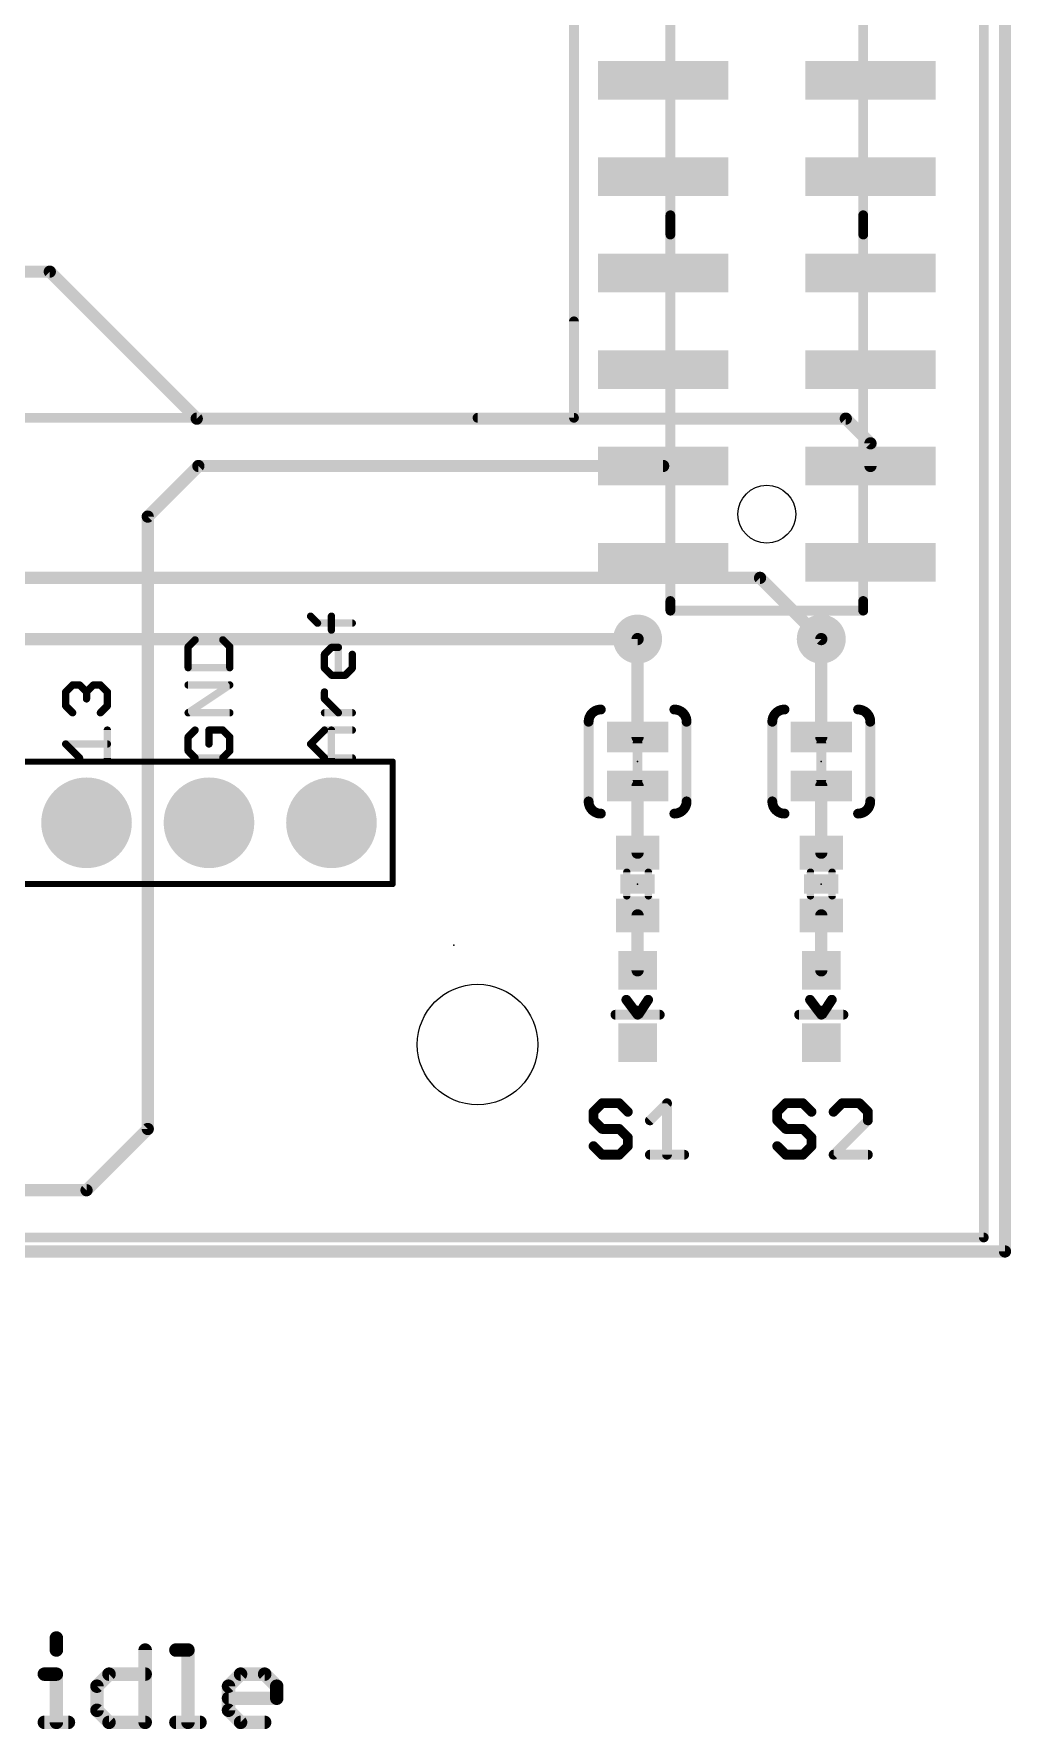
# Model space of a CAD drawing. Extents: x -3.8 to 55.5, y -10.2 to 68.5.
# Drawn here: x 35.23 to 55.5, y -10.16 to 25 of the extents above; entities that cross this region are included whole.
import ezdxf

# ---------------------------------------------------------------- set-up
doc = ezdxf.new("R2010")
doc.units = 0
for name, color, linetype in [('1', 12, 'CONTINUOUS'), ('16', 132, 'CONTINUOUS'), ('17', 110, 'CONTINUOUS'), ('18', 110, 'CONTINUOUS'), ('20', 53, 'CONTINUOUS'), ('21', 41, 'CONTINUOUS'), ('23', 53, 'CONTINUOUS'), ('51', 53, 'CONTINUOUS')]:
    doc.layers.add(name, color=color, linetype=linetype)

# ---------------------------------------------------------------- blocks, each defined once
blk = doc.blocks.new('RECT')
blk.add_solid([(-0.5, -0.5), (0.5, -0.5), (-0.5, 0.5), (0.5, 0.5)])
blk = doc.blocks.new('ROUNDP')
at = {"const_width": 0.5}
blk.add_lwpolyline([(0, -0.25, 1), (0, 0.25, 1), (0, -0.25)], format="xyb", dxfattribs=at)
blk = doc.blocks.new('ROUNDV')
at = {"const_width": 0.5}
blk.add_lwpolyline([(0, -0.25, 1), (0, 0.25, 1), (0, -0.25)], format="xyb", dxfattribs=at)

msp = doc.modelspace()

# ---------------------------------------------------------------- linework, layer by layer
at = {"layer": '1'}
for points, const_width in [([(55.372, 68.326), (55.372, -0.254)], 0.254), ([(29.972, 20.066), (35.56, 20.066)], 0.254), ([(35.56, 20.066), (38.608, 17.018)], 0.254), ([(38.608, 17.018), (52.07, 17.018)], 0.254), ([(52.07, 17.018), (52.582, 16.506)], 0.254), ([(52.582, 16.506), (52.582, 16.036)], 0.254), ([(37.592, 14.986), (38.642, 16.036)], 0.254), ([(38.642, 16.036), (48.282, 16.036)], 0.254), ([(37.592, 2.286), (37.592, 14.986)], 0.254), ([(47.752, 12.446), (47.752, 10.414)], 0.254), ([(51.562, 12.446), (51.562, 10.414)], 0.254), ([(47.752, 10.287), (47.752, 9.525)], 0.2032), ([(51.562, 10.287), (51.562, 9.525)], 0.2032), ([(47.752, 9.398), (47.752, 8.016)], 0.254), ([(51.562, 9.398), (51.562, 8.016)], 0.254), ([(47.752, 5.576), (47.752, 6.716)], 0.254), ([(51.562, 5.576), (51.562, 6.716)], 0.254), ([(36.322, 1.016), (37.592, 2.286)], 0.254), ([(28.702, 1.016), (36.322, 1.016)], 0.254), ([(55.372, -0.254), (-0.508, -0.254)], 0.254)]:
    msp.add_lwpolyline(points, dxfattribs=dict(at, const_width=const_width))
for points, const_width in [([(35.6049, 20.1109, 1), (35.5151, 20.0211)], 0.127), ([(35.56, 20.0025, 1), (35.56, 20.1295)], 0.127), ([(38.608, 17.0815, 1), (38.608, 16.9545)], 0.127), ([(38.5631, 16.9731, 1), (38.6529, 17.0629)], 0.127), ([(52.1149, 17.0629, 1), (52.0251, 16.9731)], 0.127), ([(52.07, 16.9545, 1), (52.07, 17.0815)], 0.127), ([(52.6455, 16.506, 1), (52.5185, 16.506)], 0.127), ([(52.5371, 16.4611, 1), (52.6269, 16.5509)], 0.127), ([(38.642, 16.0995, 1), (38.642, 15.9725)], 0.127), ([(38.6869, 15.9911, 1), (38.5971, 16.0809)], 0.127), ([(48.282, 15.9725, 1), (48.282, 16.0995)], 0.127), ([(52.5185, 16.036, 1), (52.6455, 16.036)], 0.127), ([(37.6555, 14.986, 1), (37.5285, 14.986)], 0.127), ([(37.5471, 15.0309, 1), (37.6369, 14.9411)], 0.127), ([(47.8155, 12.446, 1), (47.6885, 12.446)], 0.127), ([(51.6255, 12.446, 1), (51.4985, 12.446)], 0.127), ([(47.6885, 10.414, 1), (47.8155, 10.414)], 0.127), ([(47.8028, 10.287, 1), (47.7012, 10.287)], 0.1016), ([(51.4985, 10.414, 1), (51.6255, 10.414)], 0.127), ([(51.6128, 10.287, 1), (51.5112, 10.287)], 0.1016), ([(47.8155, 9.398, 1), (47.6885, 9.398)], 0.127), ([(47.7012, 9.525, 1), (47.8028, 9.525)], 0.1016), ([(51.6255, 9.398, 1), (51.4985, 9.398)], 0.127), ([(51.5112, 9.525, 1), (51.6128, 9.525)], 0.1016), ([(47.6885, 8.016, 1), (47.8155, 8.016)], 0.127), ([(51.4985, 8.016, 1), (51.6255, 8.016)], 0.127), ([(47.8155, 6.716, 1), (47.6885, 6.716)], 0.127), ([(51.6255, 6.716, 1), (51.4985, 6.716)], 0.127), ([(47.6885, 5.576, 1), (47.8155, 5.576)], 0.127), ([(51.4985, 5.576, 1), (51.6255, 5.576)], 0.127), ([(37.5285, 2.286, 1), (37.6555, 2.286)], 0.127), ([(37.6369, 2.2411, 1), (37.5471, 2.3309)], 0.127), ([(36.2771, 1.0609, 1), (36.3669, 0.9711)], 0.127), ([(36.322, 0.9525, 1), (36.322, 1.0795)], 0.127), ([(55.3085, -0.254, 1), (55.4355, -0.254)], 0.127), ([(55.372, -0.3175, 1), (55.372, -0.1905)], 0.127)]:
    msp.add_lwpolyline(points, format="xyb", dxfattribs=dict(at, const_width=const_width))
at = {"layer": '16', "const_width": 0.254}
for points in [[(55.372, 68.326), (55.372, -0.254)], [(28.702, 13.716), (50.292, 13.716)], [(50.292, 13.716), (51.562, 12.446)], [(29.972, 12.446), (47.752, 12.446)], [(55.372, -0.254), (-0.508, -0.254)]]:
    msp.add_lwpolyline(points, dxfattribs=at)
at = {"layer": '16', "const_width": 0.127}
for points in [[(50.3369, 13.7609, 1), (50.2471, 13.6711)], [(50.292, 13.6525, 1), (50.292, 13.7795)], [(47.752, 12.3825, 1), (47.752, 12.5095)], [(51.5171, 12.4011, 1), (51.6069, 12.4909)], [(55.3085, -0.254, 1), (55.4355, -0.254)], [(55.372, -0.3175, 1), (55.372, -0.1905)]]:
    msp.add_lwpolyline(points, format="xyb", dxfattribs=at)
at = {"layer": '20', "const_width": 0.2032}
for points in [[(54.932, 0.036), (54.932, 68.036)], [(-0.068, 0.036), (54.932, 0.036)]]:
    msp.add_lwpolyline(points, dxfattribs=at)
at = {"layer": '20', "const_width": 0.1016}
for points in [[(54.8812, 0.036, 1), (54.9828, 0.036)], [(54.932, -0.0148, 1), (54.932, 0.0868)]]:
    msp.add_lwpolyline(points, format="xyb", dxfattribs=at)
at = {"layer": '20'}
for centre, radius in [((50.432, 15.036), 0.6), ((44.432, 4.036), 1.25)]:
    msp.add_circle(centre, radius, dxfattribs=at)
at = {"layer": '21'}
for points, const_width in [([(48.432, 21.236), (48.432, 20.836)], 0.2032), ([(52.432, 21.236), (52.432, 20.836)], 0.2032), ([(46.432, 19.036), (46.432, 17.036)], 0.2032), ([(46.432, 17.036), (44.432, 17.036)], 0.2032), ([(48.432, 13.036), (48.432, 13.236)], 0.2032), ([(48.432, 13.036), (52.432, 13.036)], 0.2032), ([(52.432, 13.036), (52.432, 13.236)], 0.2032), ([(46.736, 9.0805), (46.736, 10.7315)], 0.2032), ([(48.768, 10.7315), (48.768, 9.0805)], 0.2032), ([(50.546, 9.0805), (50.546, 10.7315)], 0.2032), ([(52.578, 10.7315), (52.578, 9.0805)], 0.2032), ([(47.752, 4.656), (47.5182, 4.966)], 0.2032), ([(47.7774, 4.6714), (47.9704, 4.966)], 0.2032), ([(51.562, 4.656), (51.3282, 4.966)], 0.2032), ([(51.5874, 4.6714), (51.7804, 4.966)], 0.2032), ([(47.292, 4.656), (47.752, 4.656)], 0.2032), ([(48.212, 4.656), (47.752, 4.656)], 0.2032), ([(51.102, 4.656), (51.562, 4.656)], 0.2032), ([(52.022, 4.656), (51.562, 4.656)], 0.2032), ([(47.0156, 2.8203), (46.8376, 2.6424)], 0.2032), ([(47.3715, 2.8203), (47.0156, 2.8203)], 0.2032), ([(47.5494, 2.6424), (47.3715, 2.8203)], 0.2032), ([(48.007, 2.4644), (48.3629, 2.8203)], 0.2032), ([(48.3629, 2.8203), (48.3629, 1.7526)], 0.2032), ([(50.8255, 2.8203), (50.6476, 2.6424)], 0.2032), ([(51.1815, 2.8203), (50.8255, 2.8203)], 0.2032), ([(51.3594, 2.6424), (51.1815, 2.8203)], 0.2032), ([(51.9949, 2.8203), (51.817, 2.6424)], 0.2032), ([(52.3509, 2.8203), (51.9949, 2.8203)], 0.2032), ([(52.5288, 2.6424), (52.3509, 2.8203)], 0.2032), ([(46.8376, 2.6424), (46.8376, 2.4644)], 0.2032), ([(46.8376, 2.4644), (47.0156, 2.2865)], 0.2032), ([(50.6476, 2.6424), (50.6476, 2.4644)], 0.2032), ([(50.6476, 2.4644), (50.8255, 2.2865)], 0.2032), ([(51.817, 1.7526), (52.5288, 2.4644)], 0.2032), ([(52.5288, 2.4644), (52.5288, 2.6424)], 0.2032), ([(47.0156, 2.2865), (47.3715, 2.2865)], 0.2032), ([(47.3715, 2.2865), (47.5494, 2.1085)], 0.2032), ([(47.5494, 2.1085), (47.5494, 1.9305)], 0.2032), ([(50.8255, 2.2865), (51.1815, 2.2865)], 0.2032), ([(51.1815, 2.2865), (51.3594, 2.1085)], 0.2032), ([(51.3594, 2.1085), (51.3594, 1.9305)], 0.2032), ([(47.0156, 1.7526), (46.8376, 1.9305)], 0.2032), ([(47.3715, 1.7526), (47.0156, 1.7526)], 0.2032), ([(47.5494, 1.9305), (47.3715, 1.7526)], 0.2032), ([(48.007, 1.7526), (48.7188, 1.7526)], 0.2032), ([(50.8255, 1.7526), (50.6476, 1.9305)], 0.2032), ([(51.1815, 1.7526), (50.8255, 1.7526)], 0.2032), ([(51.3594, 1.9305), (51.1815, 1.7526)], 0.2032), ([(52.5288, 1.7526), (51.817, 1.7526)], 0.2032), ([(35.6969, -8.2704), (35.6969, -8.5204)], 0.2794), ([(37.5383, -8.5204), (37.5383, -10.0203)], 0.2794), ([(38.1755, -8.5204), (38.4255, -8.5204)], 0.2794), ([(38.4255, -8.5204), (38.4255, -10.0203)], 0.2794), ([(35.4469, -9.0204), (35.6969, -9.0204)], 0.2794), ([(35.6969, -9.0204), (35.6969, -10.0203)], 0.2794), ([(36.5383, -9.2704), (36.7883, -9.0204)], 0.2794), ([(36.5383, -9.7703), (36.5383, -9.2704)], 0.2794), ([(36.7883, -9.0204), (37.5383, -9.0204)], 0.2794), ([(39.2669, -9.2704), (39.5169, -9.0204)], 0.2794), ([(39.2669, -9.7703), (39.2669, -9.2704)], 0.2794), ([(39.5169, -9.0204), (40.0169, -9.0204)], 0.2794), ([(40.0169, -9.0204), (40.2669, -9.2704)], 0.2794), ([(40.2669, -9.2704), (40.2669, -9.5203)], 0.2794), ([(40.2669, -9.5203), (39.2669, -9.5203)], 0.2794), ([(36.7883, -10.0203), (36.5383, -9.7703)], 0.2794), ([(39.5169, -10.0203), (39.2669, -9.7703)], 0.2794), ([(35.4469, -10.0203), (35.9469, -10.0203)], 0.2794), ([(37.5383, -10.0203), (36.7883, -10.0203)], 0.2794), ([(38.1755, -10.0203), (38.6755, -10.0203)], 0.2794), ([(40.0169, -10.0203), (39.5169, -10.0203)], 0.2794)]:
    msp.add_lwpolyline(points, dxfattribs=dict(at, const_width=const_width))
for points, const_width in [([(48.4828, 21.236, 1), (48.3812, 21.236)], 0.1016), ([(52.4828, 21.236, 1), (52.3812, 21.236)], 0.1016), ([(48.3812, 20.836, 1), (48.4828, 20.836)], 0.1016), ([(52.3812, 20.836, 1), (52.4828, 20.836)], 0.1016), ([(46.4828, 19.036, 1), (46.3812, 19.036)], 0.1016), ([(44.432, 17.0868, 1), (44.432, 16.9852)], 0.1016), ([(46.3812, 17.036, 1), (46.4828, 17.036)], 0.1016), ([(46.432, 16.9852, 1), (46.432, 17.0868)], 0.1016), ([(48.4828, 13.236, 1), (48.3812, 13.236)], 0.1016), ([(48.432, 13.0868, 1), (48.432, 12.9852)], 0.1016), ([(48.3812, 13.036, 1), (48.4828, 13.036)], 0.1016), ([(52.4828, 13.236, 1), (52.3812, 13.236)], 0.1016), ([(52.3812, 13.036, 1), (52.4828, 13.036)], 0.1016), ([(52.432, 12.9852, 1), (52.432, 13.0868)], 0.1016), ([(46.99, 10.9855, 0.4142), (46.736, 10.7315)], 0.2032), ([(46.99, 10.9347, 1), (46.99, 11.0363)], 0.1016), ([(48.768, 10.7315, 0.4142), (48.514, 10.9855)], 0.2032), ([(48.514, 11.0363, 1), (48.514, 10.9347)], 0.1016), ([(50.8, 10.9855, 0.4142), (50.546, 10.7315)], 0.2032), ([(50.8, 10.9347, 1), (50.8, 11.0363)], 0.1016), ([(52.578, 10.7315, 0.4142), (52.324, 10.9855)], 0.2032), ([(52.324, 11.0363, 1), (52.324, 10.9347)], 0.1016), ([(46.7868, 10.7315, 1), (46.6852, 10.7315)], 0.1016), ([(46.6852, 10.7315, 1), (46.7868, 10.7315)], 0.1016), ([(48.8188, 10.7315, 1), (48.7172, 10.7315)], 0.1016), ([(48.7172, 10.7315, 1), (48.8188, 10.7315)], 0.1016), ([(50.5968, 10.7315, 1), (50.4952, 10.7315)], 0.1016), ([(50.4952, 10.7315, 1), (50.5968, 10.7315)], 0.1016), ([(52.6288, 10.7315, 1), (52.5272, 10.7315)], 0.1016), ([(52.5272, 10.7315, 1), (52.6288, 10.7315)], 0.1016), ([(46.736, 9.0805, 0.4142), (46.99, 8.8265)], 0.2032), ([(46.7868, 9.0805, 1), (46.6852, 9.0805)], 0.1016), ([(48.514, 8.8265, 0.4142), (48.768, 9.0805)], 0.2032), ([(48.8188, 9.0805, 1), (48.7172, 9.0805)], 0.1016), ([(50.546, 9.0805, 0.4142), (50.8, 8.8265)], 0.2032), ([(50.5968, 9.0805, 1), (50.4952, 9.0805)], 0.1016), ([(52.324, 8.8265, 0.4142), (52.578, 9.0805)], 0.2032), ([(52.6288, 9.0805, 1), (52.5272, 9.0805)], 0.1016), ([(46.6852, 9.0805, 1), (46.7868, 9.0805)], 0.1016), ([(46.99, 8.7757, 1), (46.99, 8.8773)], 0.1016), ([(48.514, 8.8773, 1), (48.514, 8.7757)], 0.1016), ([(48.7172, 9.0805, 1), (48.8188, 9.0805)], 0.1016), ([(50.4952, 9.0805, 1), (50.5968, 9.0805)], 0.1016), ([(50.8, 8.7757, 1), (50.8, 8.8773)], 0.1016), ([(52.324, 8.8773, 1), (52.324, 8.7757)], 0.1016), ([(52.5272, 9.0805, 1), (52.6288, 9.0805)], 0.1016), ([(47.5588, 4.9966, 1), (47.4776, 4.9354)], 0.1016), ([(48.0129, 4.9382, 1), (47.9279, 4.9938)], 0.1016), ([(51.3688, 4.9966, 1), (51.2876, 4.9354)], 0.1016), ([(51.8229, 4.9382, 1), (51.7379, 4.9938)], 0.1016), ([(47.292, 4.7068, 1), (47.292, 4.6052)], 0.1016), ([(47.752, 4.7068, 1), (47.752, 4.6052)], 0.1016), ([(47.7114, 4.6254, 1), (47.7926, 4.6866)], 0.1016), ([(47.7349, 4.6992, 1), (47.8199, 4.6436)], 0.1016), ([(47.752, 4.6052, 1), (47.752, 4.7068)], 0.1016), ([(48.212, 4.6052, 1), (48.212, 4.7068)], 0.1016), ([(51.102, 4.7068, 1), (51.102, 4.6052)], 0.1016), ([(51.562, 4.7068, 1), (51.562, 4.6052)], 0.1016), ([(51.5214, 4.6254, 1), (51.6026, 4.6866)], 0.1016), ([(51.5449, 4.6992, 1), (51.6299, 4.6436)], 0.1016), ([(51.562, 4.6052, 1), (51.562, 4.7068)], 0.1016), ([(52.022, 4.6052, 1), (52.022, 4.7068)], 0.1016), ([(47.0156, 2.8711, 1), (47.0156, 2.7695)], 0.1016), ([(47.0515, 2.7844, 1), (46.9796, 2.8562)], 0.1016), ([(47.4074, 2.8562, 1), (47.3355, 2.7844)], 0.1016), ([(47.3715, 2.7695, 1), (47.3715, 2.8711)], 0.1016), ([(48.4137, 2.8203, 1), (48.3121, 2.8203)], 0.1016), ([(48.3988, 2.7844, 1), (48.327, 2.8562)], 0.1016), ([(50.8255, 2.8711, 1), (50.8255, 2.7695)], 0.1016), ([(50.8615, 2.7844, 1), (50.7896, 2.8562)], 0.1016), ([(51.2174, 2.8562, 1), (51.1455, 2.7844)], 0.1016), ([(51.1815, 2.7695, 1), (51.1815, 2.8711)], 0.1016), ([(51.9949, 2.8711, 1), (51.9949, 2.7695)], 0.1016), ([(52.0309, 2.7844, 1), (51.959, 2.8562)], 0.1016), ([(52.3868, 2.8562, 1), (52.3149, 2.7844)], 0.1016), ([(52.3509, 2.7695, 1), (52.3509, 2.8711)], 0.1016), ([(46.8884, 2.6424, 1), (46.7868, 2.6424)], 0.1016), ([(46.8017, 2.6783, 1), (46.8735, 2.6064)], 0.1016), ([(46.8735, 2.5003, 1), (46.8017, 2.4285)], 0.1016), ([(46.7868, 2.4644, 1), (46.8884, 2.4644)], 0.1016), ([(47.5135, 2.6064, 1), (47.5853, 2.6783)], 0.1016), ([(47.9711, 2.5003, 1), (48.0429, 2.4285)], 0.1016), ([(50.6984, 2.6424, 1), (50.5968, 2.6424)], 0.1016), ([(50.6117, 2.6783, 1), (50.6835, 2.6064)], 0.1016), ([(50.6835, 2.5003, 1), (50.6117, 2.4285)], 0.1016), ([(50.5968, 2.4644, 1), (50.6984, 2.4644)], 0.1016), ([(51.3235, 2.6064, 1), (51.3953, 2.6783)], 0.1016), ([(51.7811, 2.6783, 1), (51.8529, 2.6064)], 0.1016), ([(52.5796, 2.6424, 1), (52.478, 2.6424)], 0.1016), ([(52.478, 2.4644, 1), (52.5796, 2.4644)], 0.1016), ([(52.4929, 2.6064, 1), (52.5647, 2.6783)], 0.1016), ([(52.5647, 2.4285, 1), (52.4929, 2.5003)], 0.1016), ([(47.0156, 2.3373, 1), (47.0156, 2.2357)], 0.1016), ([(46.9796, 2.2505, 1), (47.0515, 2.3224)], 0.1016), ([(47.4074, 2.3224, 1), (47.3355, 2.2505)], 0.1016), ([(47.3715, 2.2357, 1), (47.3715, 2.3373)], 0.1016), ([(47.6002, 2.1085, 1), (47.4986, 2.1085)], 0.1016), ([(47.5135, 2.0726, 1), (47.5853, 2.1444)], 0.1016), ([(50.8255, 2.3373, 1), (50.8255, 2.2357)], 0.1016), ([(50.7896, 2.2505, 1), (50.8615, 2.3224)], 0.1016), ([(51.2174, 2.3224, 1), (51.1455, 2.2505)], 0.1016), ([(51.1815, 2.2357, 1), (51.1815, 2.3373)], 0.1016), ([(51.4102, 2.1085, 1), (51.3086, 2.1085)], 0.1016), ([(51.3235, 2.0726, 1), (51.3953, 2.1444)], 0.1016), ([(46.8735, 1.9665, 1), (46.8017, 1.8946)], 0.1016), ([(47.0156, 1.8034, 1), (47.0156, 1.7018)], 0.1016), ([(46.9796, 1.7167, 1), (47.0515, 1.7885)], 0.1016), ([(47.3355, 1.7885, 1), (47.4074, 1.7167)], 0.1016), ([(47.3715, 1.7018, 1), (47.3715, 1.8034)], 0.1016), ([(47.4986, 1.9305, 1), (47.6002, 1.9305)], 0.1016), ([(47.5853, 1.8946, 1), (47.5135, 1.9665)], 0.1016), ([(48.007, 1.8034, 1), (48.007, 1.7018)], 0.1016), ([(48.3121, 1.7526, 1), (48.4137, 1.7526)], 0.1016), ([(48.7188, 1.7018, 1), (48.7188, 1.8034)], 0.1016), ([(50.6835, 1.9665, 1), (50.6117, 1.8946)], 0.1016), ([(50.8255, 1.8034, 1), (50.8255, 1.7018)], 0.1016), ([(50.7896, 1.7167, 1), (50.8615, 1.7885)], 0.1016), ([(51.1455, 1.7885, 1), (51.2174, 1.7167)], 0.1016), ([(51.1815, 1.7018, 1), (51.1815, 1.8034)], 0.1016), ([(51.3086, 1.9305, 1), (51.4102, 1.9305)], 0.1016), ([(51.3953, 1.8946, 1), (51.3235, 1.9665)], 0.1016), ([(51.817, 1.8034, 1), (51.817, 1.7018)], 0.1016), ([(51.7811, 1.7885, 1), (51.8529, 1.7167)], 0.1016), ([(52.5288, 1.7018, 1), (52.5288, 1.8034)], 0.1016), ([(35.7667, -8.2704, 1), (35.627, -8.2704)], 0.1397), ([(37.6081, -8.5204, 1), (37.4684, -8.5204)], 0.1397), ([(38.1755, -8.4506, 1), (38.1755, -8.5903)], 0.1397), ([(38.4953, -8.5204, 1), (38.3556, -8.5204)], 0.1397), ([(38.4255, -8.5903, 1), (38.4255, -8.4506)], 0.1397), ([(35.627, -8.5204, 1), (35.7667, -8.5204)], 0.1397), ([(35.4469, -8.9505, 1), (35.4469, -9.0902)], 0.1397), ([(35.7667, -9.0204, 1), (35.627, -9.0204)], 0.1397), ([(35.6969, -9.0902, 1), (35.6969, -8.9505)], 0.1397), ([(36.6082, -9.2704, 1), (36.4685, -9.2704)], 0.1397), ([(36.7883, -8.9505, 1), (36.7883, -9.0902)], 0.1397), ([(36.8377, -9.0698, 1), (36.7389, -8.971)], 0.1397), ([(37.5383, -9.0902, 1), (37.5383, -8.9505)], 0.1397), ([(39.3368, -9.2704, 1), (39.1971, -9.2704)], 0.1397), ([(39.5169, -8.9505, 1), (39.5169, -9.0902)], 0.1397), ([(39.5663, -9.0698, 1), (39.4675, -8.971)], 0.1397), ([(40.0663, -8.971, 1), (39.9675, -9.0698)], 0.1397), ([(40.0169, -9.0902, 1), (40.0169, -8.9505)], 0.1397), ([(40.3367, -9.2704, 1), (40.197, -9.2704)], 0.1397), ([(36.4889, -9.221, 1), (36.5877, -9.3198)], 0.1397), ([(39.2175, -9.221, 1), (39.3163, -9.3198)], 0.1397), ([(39.2669, -9.4505, 1), (39.2669, -9.5902)], 0.1397), ([(40.197, -9.5203, 1), (40.3367, -9.5203)], 0.1397), ([(40.2175, -9.3198, 1), (40.3162, -9.221)], 0.1397), ([(40.2669, -9.5902, 1), (40.2669, -9.4505)], 0.1397), ([(36.5877, -9.7209, 1), (36.4889, -9.8197)], 0.1397), ([(36.4685, -9.7703, 1), (36.6082, -9.7703)], 0.1397), ([(39.3163, -9.7209, 1), (39.2175, -9.8197)], 0.1397), ([(39.1971, -9.7703, 1), (39.3368, -9.7703)], 0.1397), ([(35.4469, -9.9505, 1), (35.4469, -10.0902)], 0.1397), ([(35.627, -10.0203, 1), (35.7667, -10.0203)], 0.1397), ([(35.9469, -10.0902, 1), (35.9469, -9.9505)], 0.1397), ([(36.7883, -9.9505, 1), (36.7883, -10.0902)], 0.1397), ([(36.7389, -10.0697, 1), (36.8377, -9.9709)], 0.1397), ([(37.4684, -10.0203, 1), (37.6081, -10.0203)], 0.1397), ([(37.5383, -10.0902, 1), (37.5383, -9.9505)], 0.1397), ([(38.1755, -9.9505, 1), (38.1755, -10.0902)], 0.1397), ([(38.3556, -10.0203, 1), (38.4953, -10.0203)], 0.1397), ([(38.6755, -10.0902, 1), (38.6755, -9.9505)], 0.1397), ([(39.5169, -9.9505, 1), (39.5169, -10.0902)], 0.1397), ([(39.4675, -10.0697, 1), (39.5663, -9.9709)], 0.1397), ([(40.0169, -10.0902, 1), (40.0169, -9.9505)], 0.1397)]:
    msp.add_lwpolyline(points, format="xyb", dxfattribs=dict(at, const_width=const_width))
at = {"layer": '23'}
for p in [(47.752, 9.906), (51.562, 9.906), (47.752, 7.366), (51.562, 7.366), (43.942, 6.096), (47.752, 4.826), (51.562, 4.826)]:
    msp.add_point(p, dxfattribs=at)
at = {"layer": '51'}
for points, const_width in [([(46.432, 17.036), (46.432, 55.036)], 0.2032), ([(48.432, 13.036), (48.432, 29.036)], 0.2032), ([(52.432, 29.036), (52.432, 13.036)], 0.2032), ([(8.432, 17.036), (46.432, 17.036)], 0.2032), ([(52.432, 13.036), (48.432, 13.036)], 0.2032), ([(41.1135, 12.7769), (40.9695, 12.9209)], 0.1524), ([(41.8338, 12.7769), (41.1135, 12.7769)], 0.1524), ([(41.4016, 12.6328), (41.4016, 12.9209)], 0.1524), ([(38.5735, 12.4295), (38.4295, 12.2854)], 0.1524), ([(38.4295, 12.2854), (38.4295, 11.8532)], 0.1524), ([(39.1497, 12.4295), (38.5735, 12.4295)], 0.1524), ([(39.2938, 12.2854), (39.1497, 12.4295)], 0.1524), ([(39.2938, 11.8532), (39.2938, 12.2854)], 0.1524), ([(41.2576, 12.1295), (41.4016, 12.2735)], 0.1524), ([(41.4016, 12.2735), (41.5457, 12.2735)], 0.1524), ([(41.5457, 12.2735), (41.5457, 11.6973)], 0.1524), ([(41.2576, 11.8414), (41.2576, 12.1295)], 0.1524), ([(41.8338, 12.1295), (41.8338, 11.8414)], 0.1524), ([(38.4295, 11.8532), (39.2938, 11.8532)], 0.1524), ([(41.4016, 11.6973), (41.2576, 11.8414)], 0.1524), ([(41.6897, 11.6973), (41.4016, 11.6973)], 0.1524), ([(41.8338, 11.8414), (41.6897, 11.6973)], 0.1524), ([(35.8895, 11.3499), (36.0335, 11.4939)], 0.1524), ([(35.8895, 11.0618), (35.8895, 11.3499)], 0.1524), ([(36.0335, 11.4939), (36.1776, 11.4939)], 0.1524), ([(36.1776, 11.4939), (36.3216, 11.3499)], 0.1524), ([(36.3216, 11.3499), (36.4657, 11.4939)], 0.1524), ([(36.3216, 11.3499), (36.3216, 11.2058)], 0.1524), ([(36.4657, 11.4939), (36.6097, 11.4939)], 0.1524), ([(36.6097, 11.4939), (36.7538, 11.3499)], 0.1524), ([(36.7538, 11.3499), (36.7538, 11.0618)], 0.1524), ([(38.4295, 10.9177), (39.2938, 11.4939)], 0.1524), ([(39.2938, 11.4939), (38.4295, 11.4939)], 0.1524), ([(41.2576, 11.2058), (41.2576, 11.3499)], 0.1524), ([(41.5457, 10.9177), (41.2576, 11.2058)], 0.1524), ([(36.0335, 10.9177), (35.8895, 11.0618)], 0.1524), ([(36.7538, 11.0618), (36.6097, 10.9177)], 0.1524), ([(39.2938, 10.9177), (38.4295, 10.9177)], 0.1524), ([(41.8338, 10.9177), (41.2576, 10.9177)], 0.1524), ([(36.7538, 9.9822), (36.7538, 10.5584)], 0.1524), ([(38.5735, 10.5584), (38.4295, 10.4144)], 0.1524), ([(39.1497, 10.5584), (38.8616, 10.5584)], 0.1524), ([(38.8616, 10.5584), (38.8616, 10.2703)], 0.1524), ([(39.2938, 10.4144), (39.1497, 10.5584)], 0.1524), ([(40.9695, 10.2703), (41.2576, 10.5584)], 0.1524), ([(41.2576, 10.5584), (41.8338, 10.5584)], 0.1524), ([(41.4016, 9.9822), (41.4016, 10.5584)], 0.1524), ([(36.1776, 9.9822), (35.8895, 10.2703)], 0.1524), ([(35.8895, 10.2703), (36.7538, 10.2703)], 0.1524), ([(38.4295, 10.4144), (38.4295, 10.1263)], 0.1524), ([(38.4295, 10.1263), (38.5735, 9.9822)], 0.1524), ([(39.1497, 9.9822), (39.2938, 10.1263)], 0.1524), ([(39.2938, 10.1263), (39.2938, 10.4144)], 0.1524), ([(41.2576, 9.9822), (40.9695, 10.2703)], 0.1524), ([(22.352, 9.906), (42.672, 9.906)], 0.127), ([(38.5735, 9.9822), (39.1497, 9.9822)], 0.1524), ([(41.8338, 9.9822), (41.2576, 9.9822)], 0.1524), ([(42.672, 9.906), (42.672, 7.366)], 0.127), ([(42.672, 7.366), (22.352, 7.366)], 0.127), ([(47.528, 7.121), (47.528, 7.611)], 0.1524), ([(47.976, 7.611), (47.976, 7.121)], 0.1524), ([(51.338, 7.121), (51.338, 7.611)], 0.1524), ([(51.786, 7.611), (51.786, 7.121)], 0.1524)]:
    msp.add_lwpolyline(points, dxfattribs=dict(at, const_width=const_width))
for points, const_width in [([(46.3812, 17.036, 1), (46.4828, 17.036)], 0.1016), ([(46.432, 16.9852, 1), (46.432, 17.0868)], 0.1016), ([(48.432, 13.0868, 1), (48.432, 12.9852)], 0.1016), ([(48.3812, 13.036, 1), (48.4828, 13.036)], 0.1016), ([(52.3812, 13.036, 1), (52.4828, 13.036)], 0.1016), ([(52.432, 12.9852, 1), (52.432, 13.0868)], 0.1016), ([(40.9964, 12.9479, 1), (40.9425, 12.894)], 0.0762), ([(41.1135, 12.815, 1), (41.1135, 12.7388)], 0.0762), ([(41.0866, 12.7499, 1), (41.1405, 12.8038)], 0.0762), ([(41.4397, 12.9209, 1), (41.3635, 12.9209)], 0.0762), ([(41.3635, 12.6328, 1), (41.4397, 12.6328)], 0.0762), ([(41.8338, 12.7388, 1), (41.8338, 12.815)], 0.0762), ([(38.4676, 12.2854, 1), (38.3914, 12.2854)], 0.0762), ([(38.4025, 12.3123, 1), (38.4564, 12.2585)], 0.0762), ([(38.5735, 12.4676, 1), (38.5735, 12.3914)], 0.0762), ([(38.6005, 12.4025, 1), (38.5466, 12.4564)], 0.0762), ([(39.1767, 12.4564, 1), (39.1228, 12.4025)], 0.0762), ([(39.1497, 12.3914, 1), (39.1497, 12.4676)], 0.0762), ([(39.3319, 12.2854, 1), (39.2557, 12.2854)], 0.0762), ([(39.2669, 12.2585, 1), (39.3207, 12.3123)], 0.0762), ([(41.4016, 12.3116, 1), (41.4016, 12.2354)], 0.0762), ([(41.4286, 12.2466, 1), (41.3747, 12.3005)], 0.0762), ([(41.5838, 12.2735, 1), (41.5076, 12.2735)], 0.0762), ([(41.5457, 12.2354, 1), (41.5457, 12.3116)], 0.0762), ([(41.2306, 12.1564, 1), (41.2845, 12.1025)], 0.0762), ([(41.2957, 12.1295, 1), (41.2195, 12.1295)], 0.0762), ([(41.8719, 12.1295, 1), (41.7957, 12.1295)], 0.0762), ([(38.4295, 11.8913, 1), (38.4295, 11.8151)], 0.0762), ([(38.3914, 11.8532, 1), (38.4676, 11.8532)], 0.0762), ([(39.2557, 11.8532, 1), (39.3319, 11.8532)], 0.0762), ([(39.2938, 11.8151, 1), (39.2938, 11.8913)], 0.0762), ([(41.2845, 11.8683, 1), (41.2306, 11.8144)], 0.0762), ([(41.2195, 11.8414, 1), (41.2957, 11.8414)], 0.0762), ([(41.4016, 11.7354, 1), (41.4016, 11.6592)], 0.0762), ([(41.3747, 11.6704, 1), (41.4286, 11.7243)], 0.0762), ([(41.5076, 11.6973, 1), (41.5838, 11.6973)], 0.0762), ([(41.6628, 11.7243, 1), (41.7167, 11.6704)], 0.0762), ([(41.6897, 11.6592, 1), (41.6897, 11.7354)], 0.0762), ([(41.7957, 11.8414, 1), (41.8719, 11.8414)], 0.0762), ([(41.8607, 11.8144, 1), (41.8069, 11.8683)], 0.0762), ([(35.8625, 11.3768, 1), (35.9164, 11.3229)], 0.0762), ([(35.9276, 11.3499, 1), (35.8514, 11.3499)], 0.0762), ([(36.0335, 11.532, 1), (36.0335, 11.4558)], 0.0762), ([(36.0605, 11.467, 1), (36.0066, 11.5209)], 0.0762), ([(36.2045, 11.5209, 1), (36.1506, 11.467)], 0.0762), ([(36.1776, 11.4558, 1), (36.1776, 11.532)], 0.0762), ([(36.3597, 11.3499, 1), (36.2835, 11.3499)], 0.0762), ([(36.2947, 11.3768, 1), (36.3486, 11.3229)], 0.0762), ([(36.2947, 11.3229, 1), (36.3486, 11.3768)], 0.0762), ([(36.4657, 11.532, 1), (36.4657, 11.4558)], 0.0762), ([(36.4926, 11.467, 1), (36.4387, 11.5209)], 0.0762), ([(36.6367, 11.5209, 1), (36.5828, 11.467)], 0.0762), ([(36.6097, 11.4558, 1), (36.6097, 11.532)], 0.0762), ([(36.7919, 11.3499, 1), (36.7157, 11.3499)], 0.0762), ([(36.7269, 11.3229, 1), (36.7807, 11.3768)], 0.0762), ([(38.4295, 11.532, 1), (38.4295, 11.4558)], 0.0762), ([(39.3149, 11.4622, 1), (39.2727, 11.5256)], 0.0762), ([(39.2938, 11.4558, 1), (39.2938, 11.532)], 0.0762), ([(41.2845, 11.2328, 1), (41.2306, 11.1789)], 0.0762), ([(41.2957, 11.3499, 1), (41.2195, 11.3499)], 0.0762), ([(35.9164, 11.0887, 1), (35.8625, 11.0348)], 0.0762), ([(35.8514, 11.0618, 1), (35.9276, 11.0618)], 0.0762), ([(36.0066, 10.8908, 1), (36.0605, 10.9447)], 0.0762), ([(36.2835, 11.2058, 1), (36.3597, 11.2058)], 0.0762), ([(36.5828, 10.9447, 1), (36.6367, 10.8908)], 0.0762), ([(36.7157, 11.0618, 1), (36.7919, 11.0618)], 0.0762), ([(36.7807, 11.0348, 1), (36.7269, 11.0887)], 0.0762), ([(38.4083, 10.9494, 1), (38.4506, 10.886)], 0.0762), ([(38.4295, 10.9558, 1), (38.4295, 10.8796)], 0.0762), ([(39.2938, 10.8796, 1), (39.2938, 10.9558)], 0.0762), ([(41.2195, 11.2058, 1), (41.2957, 11.2058)], 0.0762), ([(41.2576, 10.9558, 1), (41.2576, 10.8796)], 0.0762), ([(41.5187, 10.8908, 1), (41.5726, 10.9447)], 0.0762), ([(41.8338, 10.8796, 1), (41.8338, 10.9558)], 0.0762), ([(36.7919, 10.5584, 1), (36.7157, 10.5584)], 0.0762), ([(38.6005, 10.5315, 1), (38.5466, 10.5854)], 0.0762), ([(38.8616, 10.5965, 1), (38.8616, 10.5203)], 0.0762), ([(38.8997, 10.5584, 1), (38.8235, 10.5584)], 0.0762), ([(39.1767, 10.5854, 1), (39.1228, 10.5315)], 0.0762), ([(39.1497, 10.5203, 1), (39.1497, 10.5965)], 0.0762), ([(41.2576, 10.5965, 1), (41.2576, 10.5203)], 0.0762), ([(41.2845, 10.5315, 1), (41.2306, 10.5854)], 0.0762), ([(41.4397, 10.5584, 1), (41.3635, 10.5584)], 0.0762), ([(41.8338, 10.5203, 1), (41.8338, 10.5965)], 0.0762), ([(35.9164, 10.2973, 1), (35.8625, 10.2434)], 0.0762), ([(35.8895, 10.3084, 1), (35.8895, 10.2322)], 0.0762), ([(36.7538, 10.2322, 1), (36.7538, 10.3084)], 0.0762), ([(38.4025, 10.4413, 1), (38.4564, 10.3874)], 0.0762), ([(38.4564, 10.1532, 1), (38.4025, 10.0993)], 0.0762), ([(38.4676, 10.4144, 1), (38.3914, 10.4144)], 0.0762), ([(38.8235, 10.2703, 1), (38.8997, 10.2703)], 0.0762), ([(39.3319, 10.4144, 1), (39.2557, 10.4144)], 0.0762), ([(39.2669, 10.3874, 1), (39.3207, 10.4413)], 0.0762), ([(39.3207, 10.0993, 1), (39.2669, 10.1532)], 0.0762), ([(40.9964, 10.2973, 1), (40.9425, 10.2434)], 0.0762), ([(40.9425, 10.2973, 1), (40.9964, 10.2434)], 0.0762), ([(36.1506, 9.9553, 1), (36.2045, 10.0091)], 0.0762), ([(36.7157, 9.9822, 1), (36.7919, 9.9822)], 0.0762), ([(38.3914, 10.1263, 1), (38.4676, 10.1263)], 0.0762), ([(38.5735, 10.0203, 1), (38.5735, 9.9441)], 0.0762), ([(38.5466, 9.9553, 1), (38.6005, 10.0091)], 0.0762), ([(39.1228, 10.0091, 1), (39.1767, 9.9553)], 0.0762), ([(39.1497, 9.9441, 1), (39.1497, 10.0203)], 0.0762), ([(39.2557, 10.1263, 1), (39.3319, 10.1263)], 0.0762), ([(41.2576, 10.0203, 1), (41.2576, 9.9441)], 0.0762), ([(41.2306, 9.9553, 1), (41.2845, 10.0091)], 0.0762), ([(41.3635, 9.9822, 1), (41.4397, 9.9822)], 0.0762), ([(41.8338, 9.9441, 1), (41.8338, 10.0203)], 0.0762), ([(42.7038, 9.906, 1), (42.6403, 9.906)], 0.0635), ([(42.672, 9.8742, 1), (42.672, 9.9378)], 0.0635), ([(42.6403, 7.366, 1), (42.7038, 7.366)], 0.0635), ([(42.672, 7.3343, 1), (42.672, 7.3978)], 0.0635), ([(47.5661, 7.611, 1), (47.4899, 7.611)], 0.0762), ([(48.0141, 7.611, 1), (47.9379, 7.611)], 0.0762), ([(51.3761, 7.611, 1), (51.2999, 7.611)], 0.0762), ([(51.8241, 7.611, 1), (51.7479, 7.611)], 0.0762), ([(47.4899, 7.121, 1), (47.5661, 7.121)], 0.0762), ([(47.9379, 7.121, 1), (48.0141, 7.121)], 0.0762), ([(51.2999, 7.121, 1), (51.3761, 7.121)], 0.0762), ([(51.7479, 7.121, 1), (51.8241, 7.121)], 0.0762)]:
    msp.add_lwpolyline(points, format="xyb", dxfattribs=dict(at, const_width=const_width))

# ---------------------------------------------------------------- block references
at = {"layer": '1'}
for p, xscale, yscale, rotation in [((48.282, 24.036), 2.7, 0.8, 180), ((52.582, 24.036), 2.7, 0.8, 180), ((48.282, 22.036), 2.7, 0.8, 180), ((52.582, 22.036), 2.7, 0.8, 180), ((48.282, 20.036), 2.7, 0.8, 180), ((52.582, 20.036), 2.7, 0.8, 180), ((48.282, 18.036), 2.7, 0.8, 180), ((52.582, 18.036), 2.7, 0.8, 180), ((48.282, 16.036), 2.7, 0.8, 180), ((52.582, 16.036), 2.7, 0.8, 180), ((48.282, 14.036), 2.7, 0.8, 180), ((52.582, 14.036), 2.7, 0.8, 180), ((47.752, 10.414), 0.635, 1.27, 270), ((51.562, 10.414), 0.635, 1.27, 270), ((47.752, 9.398), 0.635, 1.27, 270), ((51.562, 9.398), 0.635, 1.27, 270), ((47.752, 8.016), 0.7, 0.9, 90), ((51.562, 8.016), 0.7, 0.9, 90), ((47.752, 6.716), 0.7, 0.9, 90), ((51.562, 6.716), 0.7, 0.9, 90), ((47.752, 5.576), 0.8, 0.8, 180), ((51.562, 5.576), 0.8, 0.8, 180), ((47.752, 4.076), 0.8, 0.8, 180), ((51.562, 4.076), 0.8, 0.8, 180)]:
    msp.add_blockref('RECT', p, dxfattribs=dict(at, xscale=xscale, yscale=yscale, rotation=rotation))
at = {"layer": '17', "xscale": 1.8796, "yscale": 1.8796, "rotation": 180}
for p in [(36.322, 8.636), (36.322, 8.636), (38.862, 8.636), (38.862, 8.636), (41.402, 8.636), (41.402, 8.636)]:
    msp.add_blockref('ROUNDP', p, dxfattribs=at)
at = {"layer": '18', "xscale": 1.016, "yscale": 1.016}
for p in [(47.752, 12.446), (47.752, 12.446), (51.562, 12.446), (51.562, 12.446)]:
    msp.add_blockref('ROUNDV', p, dxfattribs=at)
at = {"layer": '21', "xscale": 0.4064, "yscale": 0.7112, "rotation": 90}
for p in [(47.752, 7.366), (51.562, 7.366)]:
    msp.add_blockref('RECT', p, dxfattribs=at)
at = {"layer": '51', "xscale": 0.3, "yscale": 0.5999, "rotation": 90}
for p in [(47.7569, 7.7748), (51.5669, 7.7748), (47.7569, 6.962), (51.5669, 6.962)]:
    msp.add_blockref('RECT', p, dxfattribs=at)

doc.saveas('drawing.dxf')
